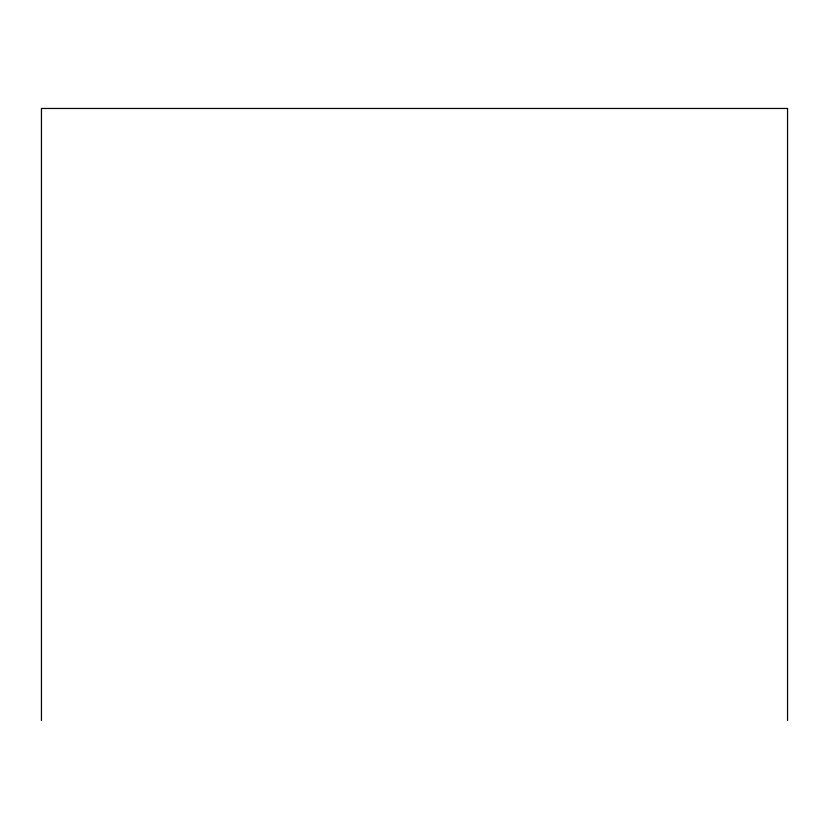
<?xml version="1.0" encoding="UTF-8"?>
<svg xmlns="http://www.w3.org/2000/svg" width="829" height="829" viewBox="0 0 829 829"><rect width="100%" height="100%" fill="white"/><g stroke="black" fill="none" stroke-linecap="round" stroke-linejoin="round"><path stroke-width="1.24" d="M787.55 720.536L787.55 108.464L41.45 108.464L41.45 720.536"/></g></svg>
